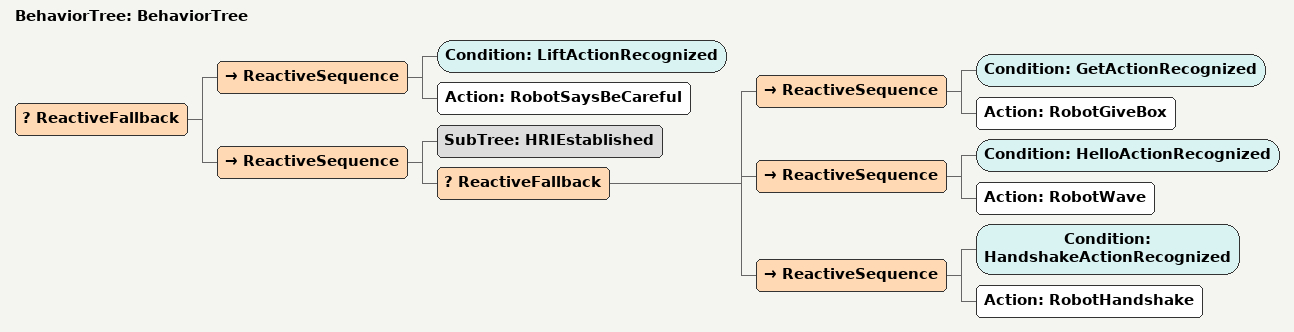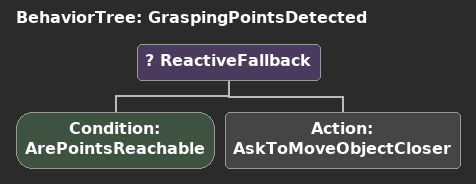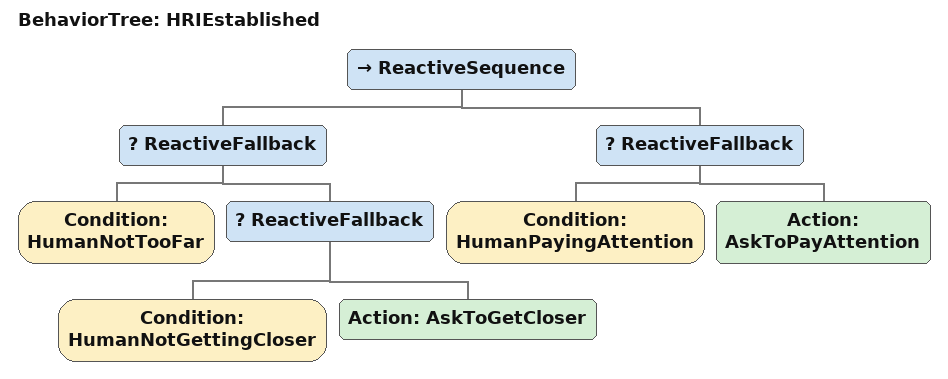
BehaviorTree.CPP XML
<?xml version="1.0"?>
<root main_tree_to_execute="BehaviorTree">
    <BehaviorTree ID="BehaviorTree">
        <ReactiveFallback>
            <ReactiveSequence>
                <Condition ID="LiftActionRecognized"/>
                <Action ID="RobotSaysBeCareful"/>
            </ReactiveSequence>
            <ReactiveSequence>
                <SubTree ID="HRIEstablished"/>
                <ReactiveFallback>
                    <ReactiveSequence>
                        <Condition ID="GetActionRecognized"/>
                        <Action ID="RobotGiveBox"/>
                    </ReactiveSequence>
                    <ReactiveSequence>
                        <Condition ID="HelloActionRecognized"/>
                        <Action ID="RobotWave"/>
                    </ReactiveSequence>
                    <ReactiveSequence>
                        <Condition ID="HandshakeActionRecognized"/>
                        <Action ID="RobotHandshake"/>
                    </ReactiveSequence>
                </ReactiveFallback>
            </ReactiveSequence>
        </ReactiveFallback>
    </BehaviorTree>
    <BehaviorTree ID="GraspingPointsDetected">
        <ReactiveFallback>
            <Condition ID="ArePointsReachable"/>
            <Action ID="AskToMoveObjectCloser"/>
        </ReactiveFallback>
    </BehaviorTree>
    <BehaviorTree ID="HRIEstablished">
        <ReactiveSequence>
            <ReactiveFallback>
                <Condition ID="HumanNotTooFar"/>
                <ReactiveFallback>
                    <Condition ID="HumanNotGettingCloser"/>
                    <Action ID="AskToGetCloser"/>
                </ReactiveFallback>
            </ReactiveFallback>
            <ReactiveFallback>
                <Condition ID="HumanPayingAttention"/>
                <Action ID="AskToPayAttention"/>
            </ReactiveFallback>
        </ReactiveSequence>
    </BehaviorTree>
</root>
